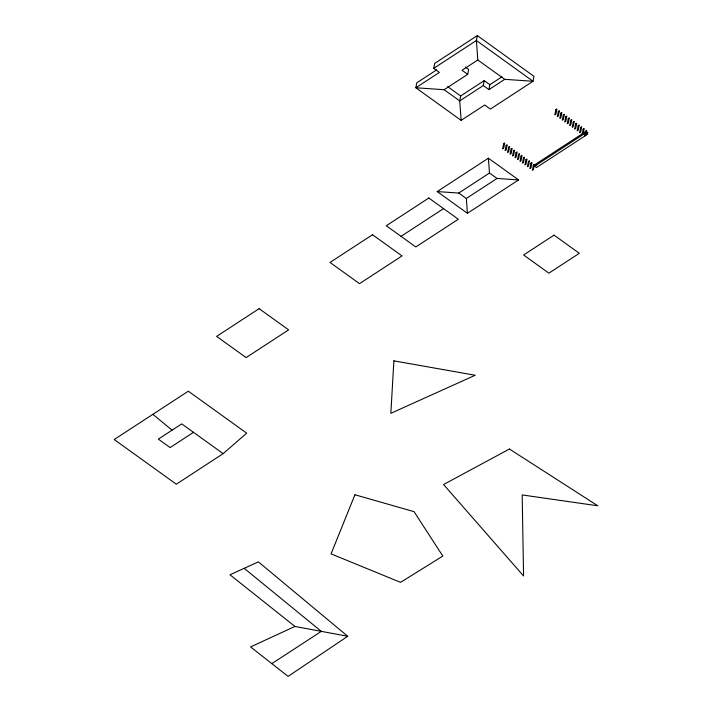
<?xml version="1.0" encoding="UTF-8"?>
<svg xmlns="http://www.w3.org/2000/svg" width="712" height="712" viewBox="0 0 712 712"><rect width="100%" height="100%" fill="white"/><g stroke="black" fill="none" stroke-linecap="round" stroke-linejoin="round"><path stroke-width="1.07" d="M461.154 120.364L459.729 100.908L444.146 89.703L415.844 87.772L439.393 72.419L433.724 68.343L434.658 63.413L477.316 35.6L533.964 76.335L533.03 81.266L490.372 109.078L484.703 105.002L461.154 120.364L415.844 87.772L416.769 82.841L436.696 69.856M484.204 80.625L460.655 95.978L459.729 100.908L483.279 85.556L484.204 80.625L489.874 84.701L488.939 89.623L483.279 85.556M444.146 89.703L467.695 74.351L468.621 69.42L465.39 67.097M477.316 35.6L476.39 40.522L477.814 59.977L504.728 79.335L533.03 81.266L476.39 40.522L433.724 68.343M584.623 136.223L585.62 130.964L586.644 130.296L585.647 135.556M223.159 453.651L246.681 433.163L188.324 391.2L114.205 439.526L176.318 484.196L223.159 453.651L181.756 423.871L158.358 439.126L170.106 447.581L193.504 432.326M347.714 636.279L288.102 676.4L250.562 646.932L294.928 626.444L347.714 636.279L258.385 561.866L229.976 574.771L294.928 626.444M477.814 59.977L462.026 70.274L467.695 74.351M489.874 84.701L501.942 76.825M488.939 89.623L504.728 79.335M437.195 191.572L488.387 158.197L518.603 179.922L467.41 213.306L437.195 191.572L458.768 193.05L466.316 198.479L467.41 213.306M458.768 193.05L489.482 173.016L488.387 158.197M401.052 236.34L443.558 208.625M466.316 198.479L497.029 178.454L518.603 179.922M586.118 133.883L587.978 132.663L586.092 131.311L534.899 164.686L536.163 165.593M271.833 663.629L321.326 631.366L244.18 568.318M447.67 86.641L460.655 95.978M489.482 173.016L497.029 178.454M152.858 414.322L172.073 430.19M393.878 360.842L390.852 413.307L475.198 375.26L393.878 360.842M503.669 143.628L502.672 148.879L503.696 148.212L504.692 142.961L503.669 143.628M506.143 145.408L505.146 150.668L506.179 150.001L507.167 144.741L506.143 145.408M508.617 147.197L507.629 152.448L508.653 151.781L509.641 146.53L508.617 147.197M511.1 148.977L510.103 154.228L511.127 153.561L512.124 148.31L511.1 148.977M513.574 150.757L512.587 156.008L513.61 155.341L514.598 150.09L513.574 150.757M516.058 152.537L515.061 157.797L516.084 157.13L517.081 151.87L516.058 152.537M518.532 154.317L517.544 159.577L518.567 158.91L519.555 153.65L518.532 154.317M521.015 156.106L520.018 161.357L521.042 160.69L522.038 155.439L521.015 156.106M523.489 157.886L522.492 163.137L523.516 162.47L524.513 157.219L523.489 157.886M525.963 159.666L524.975 164.917L525.999 164.25L526.987 158.999L525.963 159.666M528.446 161.446L527.45 166.706L528.473 166.038L529.47 160.779L528.446 161.446M530.921 163.235L529.933 168.486L530.956 167.818L531.944 162.567L530.921 163.235M533.404 165.015L532.407 170.266L533.43 169.598L534.427 164.347L533.404 165.015M555.885 109.586L554.888 114.837L555.912 114.169L556.909 108.918L555.885 109.586M558.359 111.366L557.371 116.617L558.395 115.949L559.383 110.698L558.359 111.366M560.833 113.146L559.846 118.397L560.869 117.729L561.866 112.478L560.833 113.146M563.317 114.926L562.32 120.186L563.343 119.518L564.34 114.258L563.317 114.926M565.791 116.706L564.803 121.966L565.826 121.298L566.814 116.038L565.791 116.706M568.274 118.495L567.277 123.746L568.301 123.078L569.297 117.827L568.274 118.495M570.748 120.275L569.76 125.526L570.784 124.858L571.772 119.607L570.748 120.275M573.231 122.055L572.234 127.306L573.258 126.638L574.255 121.387L573.231 122.055M575.705 123.835L574.709 129.095L575.732 128.427L576.729 123.167L575.705 123.835M578.18 125.624L577.192 130.875L578.215 130.207L579.203 124.956L578.18 125.624M580.663 127.404L579.666 132.655L580.689 131.987L581.686 126.736L580.663 127.404M583.137 129.184L582.149 134.435L583.173 133.767L584.16 128.516L583.137 129.184M354.932 494.76L331.053 553.874L400.562 582.354L442.811 556.063L414.055 511.643L354.932 494.76M259.123 308.661L216.617 336.384L246.112 357.593L288.618 329.878L259.123 308.661M372.518 234.729L330.012 262.443L359.507 283.661L402.022 255.937L372.518 234.729M428.811 198.016L386.305 225.74L415.808 246.948L458.314 219.234L428.811 198.016M585.807 132.806L534.614 166.19L536.501 167.551L587.694 134.167L585.807 132.806M554.052 235.129L523.596 254.985L548.872 273.168L579.328 253.303L554.052 235.129M509.436 449.023L443.576 484.516L523.56 575.972L522.19 494.938L597.795 505.796L509.436 449.023"/></g></svg>
